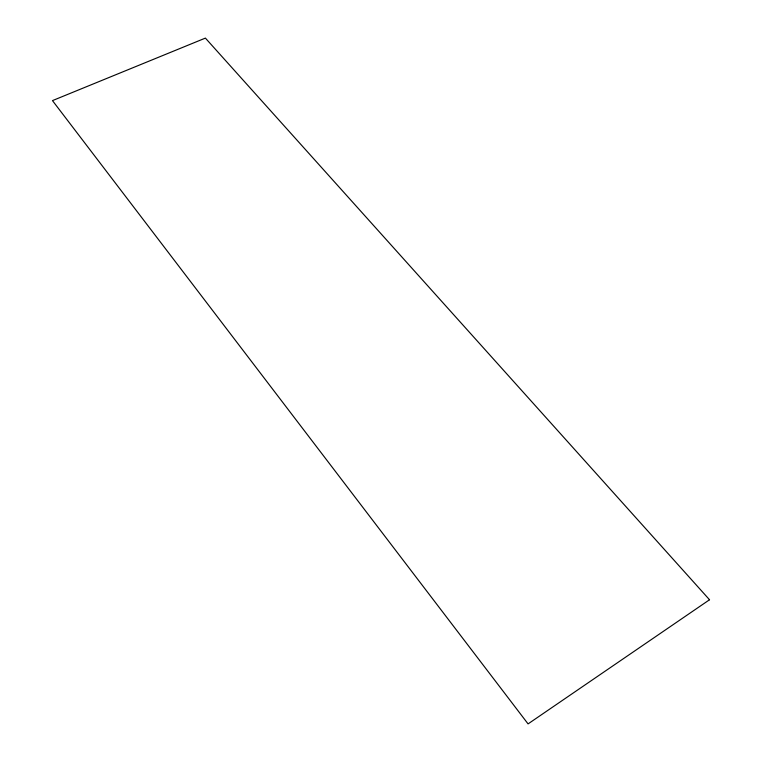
<?xml version="1.0" encoding="UTF-8"?>
<svg xmlns="http://www.w3.org/2000/svg" width="762" height="762" viewBox="0 0 762 762"><rect width="100%" height="100%" fill="white"/><g stroke="black" fill="none" stroke-linecap="round" stroke-linejoin="round"><path stroke-width="1.14" d="M709.527 599.761L528.066 723.9L52.473 100.613L205.397 38.1L709.527 599.761"/></g></svg>
